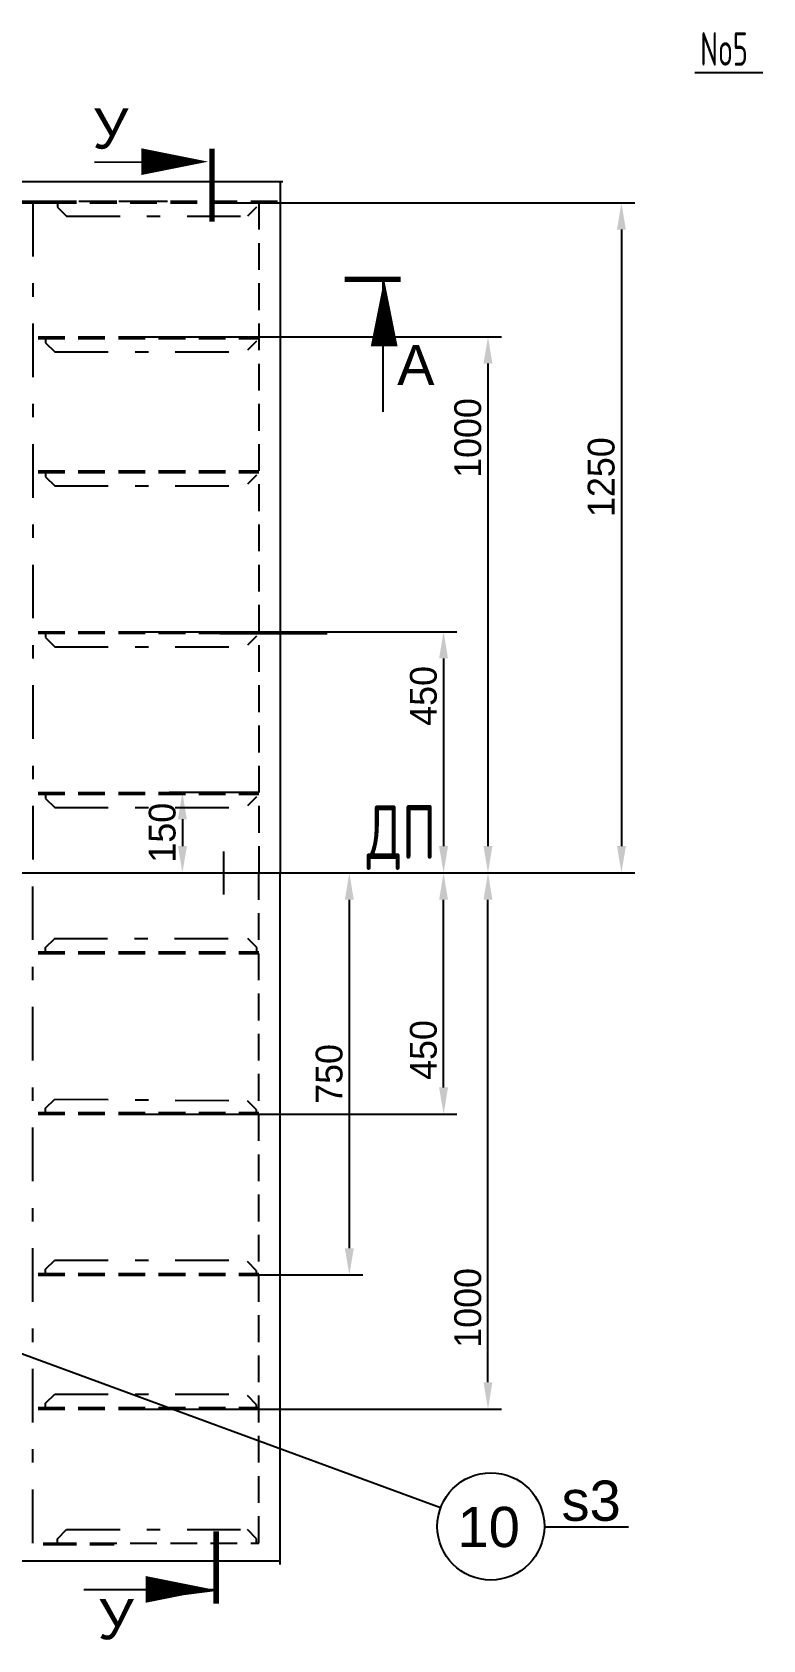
# Model space of a CAD drawing. Header units: millimetres. Extents: x -19561 to 47775, y 28910 to 69910.
# Drawn here: x 31853 to 33218, y 48440 to 51439 of the extents above; entities that cross this region are included whole.
import ezdxf
from ezdxf.enums import TextEntityAlignment as Align

# ---------------------------------------------------------------- set-up
doc = ezdxf.new("R2010")
doc.units = ezdxf.units.MM
doc.header["$MEASUREMENT"] = 0
for name, pattern in [('DASH1', [75, 50, -25]), ('DASH2', [1300, 1125, -75, 25, -75]), ('DASH5', [225, 100, -50, 25, -50]), ('K5LT32768', [0])]:
    doc.linetypes.add(name, pattern=pattern)
doc.styles.add('5', font='txt.shx', dxfattribs={"height": 5})
doc.styles.add('Arial', font='arial.ttf')
doc.styles.add('KTEXTSTYLE', font='GOST_AU.SHX', dxfattribs={"width": 0.96, "height": 5})
doc.styles.add('style5', font='arial.ttf', dxfattribs={"height": 3})
doc.dimstyles.new('seatech', dxfattribs={"dimscale": 20, "dimtxt": 2.5, "dimasz": 2.5, "dimexe": 1.25, "dimexo": 0, "dimtad": 1, "dimdec": 0, "dimtxsty": 'Standard', "dimcen": 2.5, "dimclrd": 7, "dimclre": 7, "dimclrt": 4, "dimadec": 0, "dimazin": 0, "dimtfac": 1, "dimtdec": 0, "dimtmove": 0, "dimatfit": 3, "dimfxl": 1.25, "dimarcsym": 0})

# ---------------------------------------------------------------- blocks, each defined once
blk = doc.blocks.new('*D2433')
at = {"color": 7, "lineweight": -2}
for p, q in [((32053.1, 50870.4), (32729.5, 50870.4)), ((32704.5, 50820.4), (32704.5, 49920.4)), ((32053.1, 49870.4), (32729.5, 49870.4))]:
    blk.add_line(p, q, dxfattribs=at)
at = {"color": 7}
for points in [[(32712.8, 50820.4), (32696.1, 50820.4), (32704.5, 50870.4)], [(32696.1, 49920.4), (32712.8, 49920.4), (32704.5, 49870.4)]]:
    blk.add_solid(points, dxfattribs=at)
at = {"layer": 'Defpoints', "color": 0}
for p in [(32053.1, 50870.4), (32053.1, 49870.4), (32704.5, 49870.4)]:
    blk.add_point(p, dxfattribs=at)
at = {"color": 4, "ltscale": 20, "insert": (32667, 50681.7), "char_height": 50, "attachment_point": 5, "rotation": 90}
blk.add_mtext('1000', dxfattribs=at)
blk = doc.blocks.new('*D2434')
at = {"color": 7, "lineweight": -2}
for p, q in [((32056.5, 50320.4), (32646.6, 50320.4)), ((32621.6, 50270.4), (32621.6, 49920.4)), ((32056.5, 49870.4), (32646.6, 49870.4))]:
    blk.add_line(p, q, dxfattribs=at)
at = {"color": 7}
for points in [[(32629.9, 50270.4), (32613.2, 50270.4), (32621.6, 50320.4)], [(32613.2, 49920.4), (32629.9, 49920.4), (32621.6, 49870.4)]]:
    blk.add_solid(points, dxfattribs=at)
at = {"layer": 'Defpoints', "color": 0}
for p in [(32056.5, 50320.4), (32056.5, 49870.4), (32621.6, 49870.4)]:
    blk.add_point(p, dxfattribs=at)
at = {"color": 4, "ltscale": 20, "insert": (32584.1, 50200.6), "char_height": 50, "attachment_point": 5, "rotation": 90}
blk.add_mtext('450', dxfattribs=at)
blk = doc.blocks.new('*D2447')
at = {"color": 7, "lineweight": -2}
for p, q in [((32211.8, 51120.4), (32978.6, 51120.4)), ((32953.6, 51070.4), (32953.6, 49920.4)), ((32211.8, 49870.4), (32978.6, 49870.4))]:
    blk.add_line(p, q, dxfattribs=at)
at = {"color": 7}
for points in [[(32962, 51070.4), (32945.3, 51070.4), (32953.6, 51120.4)], [(32945.3, 49920.4), (32962, 49920.4), (32953.6, 49870.4)]]:
    blk.add_solid(points, dxfattribs=at)
at = {"layer": 'Defpoints', "color": 0}
for p in [(32211.8, 51120.4), (32211.8, 49870.4), (32953.6, 49870.4)]:
    blk.add_point(p, dxfattribs=at)
at = {"color": 4, "ltscale": 20, "insert": (32916.1, 50608.7), "char_height": 50, "attachment_point": 5, "rotation": 90}
blk.add_mtext('1250', dxfattribs=at)
blk = doc.blocks.new('*D2476')
at = {"color": 7, "lineweight": -2}
for p, q in [((32053.1, 49870.4), (32729.5, 49870.4)), ((32704.5, 48920.4), (32704.5, 49820.4)), ((32053.1, 48870.4), (32729.5, 48870.4))]:
    blk.add_line(p, q, dxfattribs=at)
at = {"color": 7}
for points in [[(32712.8, 49820.4), (32696.1, 49820.4), (32704.5, 49870.4)], [(32696.1, 48920.4), (32712.8, 48920.4), (32704.5, 48870.4)]]:
    blk.add_solid(points, dxfattribs=at)
at = {"layer": 'Defpoints', "color": 0}
for p in [(32053.1, 49870.4), (32704.5, 49870.4), (32053.1, 48870.4)]:
    blk.add_point(p, dxfattribs=at)
at = {"color": 4, "ltscale": 20, "insert": (32667, 49059), "char_height": 50, "attachment_point": 5, "rotation": 90}
blk.add_mtext('1000', dxfattribs=at)
blk = doc.blocks.new('*D2477')
at = {"color": 7, "lineweight": -2}
for p, q in [((32056.5, 49870.4), (32646.6, 49870.4)), ((32621.6, 49470.4), (32621.6, 49820.4)), ((32056.5, 49420.4), (32646.6, 49420.4))]:
    blk.add_line(p, q, dxfattribs=at)
at = {"color": 7}
for points in [[(32629.9, 49820.4), (32613.2, 49820.4), (32621.6, 49870.4)], [(32613.2, 49470.4), (32629.9, 49470.4), (32621.6, 49420.4)]]:
    blk.add_solid(points, dxfattribs=at)
at = {"layer": 'Defpoints', "color": 0}
for p in [(32056.5, 49870.4), (32621.6, 49870.4), (32056.5, 49420.4)]:
    blk.add_point(p, dxfattribs=at)
at = {"color": 4, "ltscale": 20, "insert": (32584.1, 49540.1), "char_height": 50, "attachment_point": 5, "rotation": 90}
blk.add_mtext('450', dxfattribs=at)
blk = doc.blocks.new('*D2479')
at = {"color": 7, "lineweight": -2}
for p, q in [((32276.6, 50020.4), (32109, 50020.4)), ((32134, 49970.4), (32134, 49920.4)), ((32001.5, 49870.4), (32159, 49870.4))]:
    blk.add_line(p, q, dxfattribs=at)
at = {"color": 7}
for points in [[(32142.4, 49970.4), (32125.7, 49970.4), (32134, 50020.4)], [(32125.7, 49920.4), (32142.4, 49920.4), (32134, 49870.4)]]:
    blk.add_solid(points, dxfattribs=at)
at = {"layer": 'Defpoints', "color": 0}
for p in [(32276.6, 50020.4), (32001.5, 49870.4), (32134, 49870.4)]:
    blk.add_point(p, dxfattribs=at)
at = {"color": 4, "ltscale": 20, "insert": (32096.5, 49945.4), "char_height": 50, "attachment_point": 5, "rotation": 90}
blk.add_mtext('150', dxfattribs=at)
blk = doc.blocks.new('*D2495')
at = {"color": 7, "lineweight": -2}
for p, q in [((32316.6, 49870.4), (32470.7, 49870.4)), ((32445.7, 49170.4), (32445.7, 49820.4)), ((32276.6, 49120.4), (32470.7, 49120.4))]:
    blk.add_line(p, q, dxfattribs=at)
at = {"color": 7}
for points in [[(32454, 49820.4), (32437.3, 49820.4), (32445.7, 49870.4)], [(32437.3, 49170.4), (32454, 49170.4), (32445.7, 49120.4)]]:
    blk.add_solid(points, dxfattribs=at)
at = {"layer": 'Defpoints', "color": 0}
for p in [(32316.6, 49870.4), (32445.7, 49870.4), (32276.6, 49120.4)]:
    blk.add_point(p, dxfattribs=at)
at = {"color": 4, "ltscale": 20, "insert": (32408.2, 49495.4), "char_height": 50, "attachment_point": 5, "rotation": 90}
blk.add_mtext('750', dxfattribs=at)

msp = doc.modelspace()

# ---------------------------------------------------------------- linework, layer by layer
at = {"color": 0, "linetype": 'K5LT32768'}
msp.add_line((33217.71538, 51362.8422), (33090.86374, 51362.8422), dxfattribs=at)
at = {"color": 21, "linetype": 'Continuous'}
for p, q in [((32148.5387, 51196.72561), (31969.61147, 51195.52708)), ((32199.76257, 48533.3286), (31949.76257, 48533.3286)), ((32068.51335, 48516.28375), (32199.76257, 48533.3286))]:
    msp.add_line(p, q, dxfattribs=at)
at = {"color": 0, "linetype": 'Continuous'}
for p, q in [((32316.5575, 51160.35618), (32316.5575, 49870.35618)), ((32507.95423, 50980.6096), (32507.95423, 50730.6096)), ((32404.06913, 50316.53075), (32204.06913, 50316.53075)), ((32211.46683, 49830.35618), (32211.46683, 49910.35618)), ((32316.5575, 48580.35618), (32316.5575, 49870.35618))]:
    msp.add_line(p, q, dxfattribs=at)
at = {"color": 0, "linetype": 'DASH5'}
for p, q in [((24820.55567, 51120.35618), (31886.46683, 51120.35618)), ((24820.55952, 51123.35618), (31886.46683, 51123.35618)), ((25040.55952, 51123.35618), (32106.46683, 51123.35618)), ((31854.46683, 51120.35618), (31854.46683, 49870.35618)), ((31900.68656, 51120.35618), (31900.68656, 51112.35618)), ((31900.68656, 51112.35618), (31917.68656, 51095.35618)), ((32272.33777, 51112.35618), (32255.33777, 51095.35618)), ((31917.68656, 51095.35618), (31980.24711, 51095.35618)), ((31917.68656, 51095.35618), (32255.33777, 51095.35618)), ((31878.68656, 50867.35618), (31878.68656, 50859.35618)), ((31878.68656, 50859.35618), (31895.68656, 50842.35618)), ((31895.68656, 50842.35618), (31967.24711, 50842.35618)), ((31895.68656, 50842.35618), (32252.33777, 50842.35618)), ((32272.33777, 50862.35618), (32255.33777, 50845.35618)), ((31878.68656, 50617.35618), (31878.68656, 50609.35618)), ((31878.68656, 50609.35618), (31895.68656, 50592.35618)), ((32272.33777, 50612.35618), (32255.33777, 50595.35618)), ((31895.68656, 50592.35618), (31967.24711, 50592.35618)), ((31895.68656, 50592.35618), (32252.33777, 50592.35618)), ((31878.68656, 50317.35618), (31878.68656, 50309.35618)), ((31878.68656, 50309.35618), (31895.68656, 50292.35618)), ((32272.33777, 50312.35618), (32255.33777, 50295.35618)), ((31895.68656, 50292.35618), (31967.24711, 50292.35618)), ((31895.68656, 50292.35618), (31967.24711, 50292.35618)), ((31895.68656, 50292.35618), (32252.33777, 50292.35618)), ((31878.68656, 50017.35618), (31878.68656, 50009.35618)), ((31878.68656, 50009.35618), (31895.68656, 49992.35618)), ((32272.33777, 50012.35618), (32255.33777, 49995.35618)), ((31895.68656, 49992.35618), (31967.24711, 49992.35618)), ((31895.68656, 49992.35618), (31967.24711, 49992.35618)), ((31895.68656, 49992.35618), (32252.33777, 49992.35618)), ((31854.46683, 48620.35618), (31854.46683, 49870.35618)), ((31878.68656, 49731.35618), (31895.68656, 49748.35618)), ((31878.68656, 49723.35618), (31878.68656, 49731.35618)), ((31894.29946, 49748.35618), (32256.11665, 49748.35618)), ((32273.11665, 49731.35618), (32256.11665, 49748.35618)), ((32273.11665, 49723.35618), (32273.11665, 49731.35618)), ((31878.68656, 49431.35618), (31895.68656, 49448.35618)), ((31878.68656, 49423.35618), (31878.68656, 49431.35618)), ((31895.68656, 49448.35618), (32255.33777, 49445.35618)), ((32272.33777, 49428.35618), (32255.33777, 49445.35618)), ((32272.33777, 49420.35618), (32272.33777, 49428.35618)), ((31878.68656, 49131.35618), (31895.68656, 49148.35618)), ((31878.68656, 49123.35618), (31878.68656, 49131.35618)), ((31895.68656, 49148.35618), (32252.33777, 49148.35618)), ((32272.33777, 49128.35618), (32255.33777, 49145.35618)), ((32272.33777, 49120.35618), (32272.33777, 49128.35618)), ((31878.68656, 48881.35618), (31895.68656, 48898.35618)), ((31895.68656, 48898.35618), (32252.33777, 48898.35618)), ((32272.33777, 48878.35618), (32255.33777, 48895.35618)), ((31878.68656, 48873.35618), (31878.68656, 48881.35618)), ((32272.33777, 48870.35618), (32272.33777, 48878.35618)), ((31900.68656, 48628.35618), (31917.68656, 48645.35618)), ((31917.68656, 48645.35618), (32255.33777, 48645.35618)), ((32272.33777, 48628.35618), (32255.33777, 48645.35618)), ((25124.19299, 48620.35618), (31886.46683, 48620.35618)), ((25124.19468, 48617.35618), (31886.46683, 48617.35618)), ((31900.68656, 48620.35618), (31900.68656, 48628.35618)), ((32272.33777, 48620.35618), (32272.33777, 48628.35618))]:
    msp.add_line(p, q, dxfattribs=at)
at = {"color": 0, "linetype": 'DASH1'}
for p, q in [((31886.46683, 51123.35618), (32321.46683, 51123.35618)), ((31886.46683, 51120.35618), (32321.46683, 51120.35618)), ((32276.5575, 51120.35618), (32276.5575, 49870.35618)), ((31864.46683, 50870.35618), (32276.5575, 50870.35618)), ((31864.46683, 50867.35618), (32276.5575, 50867.35618)), ((31864.46683, 50320.35618), (32276.5575, 50320.35618)), ((32276.5575, 48620.35618), (32276.5575, 49870.35618)), ((31864.46683, 49420.35618), (32276.5575, 49420.35618)), ((31864.46683, 48870.35618), (32276.5575, 48870.35618)), ((31886.46683, 48620.35618), (32276.5575, 48620.35618)), ((31886.46683, 48617.35618), (32006.46683, 48617.35618))]:
    msp.add_line(p, q, dxfattribs=at)
at = {"color": 3, "linetype": 'DASH1'}
for p, q in [((31864.46683, 50620.35618), (32276.5575, 50620.35618)), ((31864.46683, 50617.35618), (32276.5575, 50617.35618)), ((31864.46683, 50317.35618), (32276.5575, 50317.35618)), ((31864.46683, 50020.35618), (32276.5575, 50020.35618)), ((31864.46683, 50017.35618), (32276.5575, 50017.35618)), ((31864.46683, 49723.35618), (32276.5575, 49723.35618)), ((31864.46683, 49720.35618), (32276.5575, 49720.35618)), ((31864.46683, 49423.35618), (32276.5575, 49423.35618)), ((31864.46683, 49123.35618), (32276.5575, 49123.35618)), ((31864.46683, 49120.35618), (32276.5575, 49120.35618)), ((31864.46683, 48873.35618), (32276.5575, 48873.35618))]:
    msp.add_line(p, q, dxfattribs=at)
at = {"color": 0, "linetype": 'DASH2'}
msp.add_line((21401.46683, 49870.35618), (32461.46683, 49870.35618), dxfattribs=at)
for p, q in [((32615.9501, 48685.84023), (31745.32346, 49005.46871)), ((32809.07267, 48650.41225), (32966.83229, 48650.41225))]:
    msp.add_line(p, q)
at = {"color": 0}
msp.add_line((25124.21526, 48580.7348), (32316.5575, 48587.49624), dxfattribs=at)
at = {"color": 21, "const_width": 10}
for points in [[(32189.00941, 51221.24611), (32189.00941, 51085.52868)], [(32197.00993, 48507.58004), (32197.00993, 48642.01512)]]:
    msp.add_lwpolyline(points, dxfattribs=at)
at = {"color": 21}
for points in [[(32182.21767, 51197.18841, 0, 50, 0), (32057.10009, 51197.18841, 50, 50, 0)], [(32190.21819, 48533.85551, 0, 50, 0), (32065.10061, 48533.85551, 50, 50, 0)]]:
    msp.add_lwpolyline(points, format="xyseb", dxfattribs=at)
at = {"color": 0, "linetype": 'Continuous'}
msp.add_lwpolyline([(31031.46683, 51160.35618), (32321.46683, 51160.35618)], dxfattribs=at)
at = {"color": 7, "const_width": 10}
msp.add_lwpolyline([(32436.89811, 50977.85696), (32541.3633, 50977.85696)], dxfattribs=at)
at = {"color": 7}
msp.add_lwpolyline([(32510.67621, 50977.85696, 0, 50, 0), (32510.67621, 50852.73938, 50, 50, 0)], format="xyseb", dxfattribs=at)
at = {"color": 1}
msp.add_circle((32709.82383, 48651.37688), 100, dxfattribs=at)

# ---------------------------------------------------------------- texts
at = {"color": 0, "style": 'KTEXTSTYLE', "width": 0.765}
msp.add_text('No5', height=62.5, dxfattribs=at).set_placement((33100.75825, 51376.07331))
at = {"color": 21, "linetype": 'Continuous', "style": 'Arial'}
for p in [(31999.8046, 51296.48768), (32009.69176, 48515.86107)]:
    msp.add_text('У', height=75, dxfattribs=at).set_placement(p, align=Align.TOP_CENTER)
at = {"color": 0, "linetype": 'Continuous', "style": 'Arial'}
msp.add_text('А', height=75, dxfattribs=at).set_placement((32569.78153, 50855.3829), align=Align.TOP_CENTER)
at = {"color": 0, "style": '5', "width": 0.7}
msp.add_text('ДП', height=100, dxfattribs=at).set_placement((32477.78361, 49866.58954), align=Align.BOTTOM_LEFT)
at = {"color": 0, "style": 'style5'}
msp.add_text('s3', height=75, dxfattribs=at).set_placement((32841.81581, 48661.89906))
at = {"color": 2, "style": 'style5'}
msp.add_text('10', height=75, dxfattribs=at).set_placement((32647.51372, 48612.90238))

# ---------------------------------------------------------------- dimensions: what is measured, and where the dimension line sits
at = {"color": 0}
for base, p1, p2, angle, picture, middle in [((32953.64424, 49870.35618), (32211.77868, 51120.35618), (32211.77868, 49870.35618), 270, '*D2447', (32953.64424, 50608.7366)), ((32704.47867, 49870.35618), (32053.09269, 50870.35618), (32053.09269, 49870.35618), 270, '*D2433', (32704.47867, 50681.67781)), ((32704.47867, 49870.35618), (32053.09269, 48870.35618), (32053.09269, 49870.35618), 90, '*D2476', (32704.47867, 49059.03455))]:
    dim = msp.add_linear_dim(base=base, p1=p1, p2=p2, angle=angle, dimstyle='seatech', dxfattribs=at)
    dim.commit()
    dim.dimension.update_dxf_attribs({"geometry": picture, "text_midpoint": middle, "dimtype": 161})
for p1, angle, picture, middle in [((32056.51708, 50320.35618), 270, '*D2434', (32621.56732, 50200.59676)), ((32056.51708, 49420.35618), 90, '*D2477', (32621.56732, 49540.1156))]:
    dim = msp.add_linear_dim(base=(32621.56732, 49870.35618), p1=p1, p2=(32056.51708, 49870.35618), angle=angle, text='450', dimstyle='seatech', dxfattribs=at)
    dim.commit()
    dim.dimension.update_dxf_attribs({"geometry": picture, "text_midpoint": middle, "dimtype": 161})
for base, p1, p2, picture, middle in [((32134.03427, 49870.35618), (32276.5575, 50020.35618), (32001.46683, 49870.35618), '*D2479', (32096.53427, 49945.35618)), ((32445.67523, 49870.35618), (32276.5575, 49120.35618), (32316.5575, 49870.35618), '*D2495', (32408.17523, 49495.35618))]:
    dim = msp.add_linear_dim(base=base, p1=p1, p2=p2, angle=90, dimstyle='seatech', dxfattribs=at)
    dim.commit()
    dim.dimension.update_dxf_attribs({"geometry": picture, "text_midpoint": middle})

doc.saveas('drawing.dxf')
